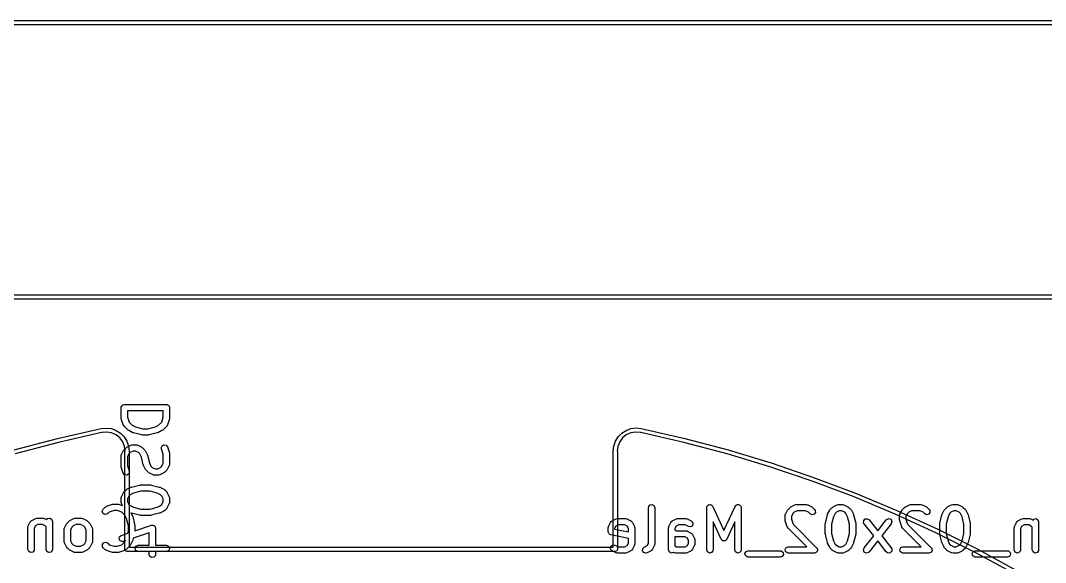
# Model space of a CAD drawing. Extents: x 98.9 to 179, y -122.8 to -42.7.
# Drawn here: x 130.61 to 154.89, y -55.57 to -42.73 of the extents above; entities that cross this region are included whole.
import ezdxf

# ---------------------------------------------------------------- set-up
doc = ezdxf.new("R2010")
doc.units = 0
doc.layers.add('BLACK', color=7, linetype='CONTINUOUS')

msp = doc.modelspace()

# ---------------------------------------------------------------- linework, layer by layer
at = {"layer": 'BLACK', "linetype": 'CONTINUOUS'}
for p, q in [((98.9153, -42.7315), (178.915, -42.7315)), ((178.865, -42.8315), (98.9653, -42.8315)), ((108.244, -49.2315), (169.587, -49.2315)), ((169.466, -49.3315), (108.364, -49.3315)), ((132.99, -51.9059), (132.992, -51.8962)), ((132.99, -52.144), (132.99, -51.9059)), ((132.991, -51.8929), (132.993, -51.89)), ((132.992, -51.8962), (132.991, -51.8929)), ((132.993, -51.89), (132.995, -51.8803)), ((132.995, -51.8803), (133.007, -51.8653)), ((133.007, -51.8653), (133.017, -51.8485)), ((133.017, -51.8485), (133.023, -51.8462)), ((133.023, -51.8462), (133.027, -51.841)), ((133.027, -51.841), (133.047, -51.8376)), ((133.047, -51.8376), (133.065, -51.8309)), ((133.065, -51.8309), (134.065, -51.8309)), ((134.065, -51.8309), (134.075, -51.8326)), ((134.075, -51.8326), (134.078, -51.8321)), ((134.078, -51.8321), (134.081, -51.8337)), ((134.081, -51.8337), (134.091, -51.8354)), ((134.091, -51.8354), (134.106, -51.848)), ((134.106, -51.848), (134.122, -51.8577)), ((134.122, -51.8577), (134.125, -51.8641)), ((134.125, -51.8641), (134.13, -51.8684)), ((134.13, -51.8684), (134.133, -51.8876)), ((134.133, -51.8876), (134.14, -51.9059)), ((134.14, -51.9059), (134.14, -52.144)), ((132.991, -52.1456), (132.99, -52.144)), ((132.994, -52.1677), (132.991, -52.1456)), ((133.041, -52.3106), (132.994, -52.1677)), ((133.14, -51.9809), (133.14, -52.1318)), ((133.99, -51.9809), (133.14, -51.9809)), ((133.14, -52.1318), (133.178, -52.2464)), ((133.952, -52.2464), (133.99, -52.1318)), ((133.99, -52.1318), (133.99, -51.9809)), ((134.136, -52.1677), (134.089, -52.3106)), ((134.14, -52.144), (134.136, -52.1661)), ((134.136, -52.1661), (134.136, -52.1677)), ((131.481, -52.6345), (132.517, -52.3978)), ((132.517, -52.3978), (132.638, -52.3861)), ((132.517, -52.3978), (132.517, -52.3978)), ((132.638, -52.3861), (132.759, -52.4014)), ((132.759, -52.4014), (132.874, -52.443)), ((132.874, -52.443), (132.977, -52.5089)), ((133.044, -52.3141), (133.041, -52.3106)), ((133.045, -52.3186), (133.044, -52.3141)), ((133.06, -52.3399), (133.045, -52.3186)), ((133.155, -52.4351), (133.06, -52.3399)), ((133.156, -52.4358), (133.155, -52.4351)), ((133.174, -52.4492), (133.156, -52.4358)), ((133.27, -52.4968), (133.174, -52.4492)), ((133.178, -52.2464), (133.252, -52.3205)), ((133.252, -52.3205), (133.329, -52.359)), ((133.329, -52.359), (133.503, -52.4023)), ((133.503, -52.4023), (133.627, -52.4023)), ((133.627, -52.4023), (133.801, -52.359)), ((133.801, -52.359), (133.878, -52.3205)), ((133.956, -52.4492), (133.86, -52.4968)), ((133.878, -52.3205), (133.952, -52.2464)), ((133.957, -52.448), (133.956, -52.4492)), ((133.975, -52.4351), (133.957, -52.448)), ((134.07, -52.3399), (133.975, -52.4351)), ((134.072, -52.3358), (134.07, -52.3399)), ((134.076, -52.3335), (134.072, -52.3358)), ((134.089, -52.3106), (134.076, -52.3335)), ((144.854, -52.5089), (144.956, -52.443)), ((144.956, -52.443), (145.071, -52.4014)), ((145.071, -52.4014), (145.192, -52.386)), ((145.192, -52.386), (145.314, -52.3978)), ((145.314, -52.3978), (145.314, -52.3978)), ((145.314, -52.3978), (145.314, -52.3978)), ((145.314, -52.3978), (146.349, -52.6345)), ((130.454, -52.9065), (131.481, -52.6345)), ((132.526, -52.4936), (131.504, -52.7272)), ((132.538, -52.4957), (132.526, -52.4936)), ((132.543, -52.4917), (132.538, -52.4957)), ((132.538, -52.4957), (132.538, -52.4957)), ((132.651, -52.4829), (132.543, -52.4917)), ((132.765, -52.5028), (132.651, -52.4829)), ((132.869, -52.5504), (132.765, -52.5028)), ((132.958, -52.6228), (132.869, -52.5504)), ((133.027, -52.7154), (132.958, -52.6228)), ((132.977, -52.5089), (133.062, -52.5958)), ((133.062, -52.5958), (133.127, -52.6995)), ((133.127, -52.6995), (133.167, -52.8148)), ((133.273, -52.4972), (133.27, -52.4968)), ((133.285, -52.5025), (133.273, -52.4972)), ((133.475, -52.5501), (133.285, -52.5025)), ((133.479, -52.5497), (133.475, -52.5501)), ((133.494, -52.5523), (133.479, -52.5497)), ((133.636, -52.5523), (133.494, -52.5523)), ((133.64, -52.5512), (133.636, -52.5523)), ((133.655, -52.5501), (133.64, -52.5512)), ((133.845, -52.5025), (133.655, -52.5501)), ((133.848, -52.5005), (133.845, -52.5025)), ((133.86, -52.4968), (133.848, -52.5005)), ((144.664, -52.8148), (144.704, -52.6995)), ((144.704, -52.6995), (144.768, -52.5958)), ((144.768, -52.5958), (144.854, -52.5089)), ((144.872, -52.6228), (144.804, -52.7153)), ((144.961, -52.5504), (144.872, -52.6228)), ((145.066, -52.5027), (144.961, -52.5504)), ((145.179, -52.4829), (145.066, -52.5027)), ((145.287, -52.4916), (145.179, -52.4829)), ((145.293, -52.4957), (145.287, -52.4916)), ((145.297, -52.495), (145.293, -52.4957)), ((145.293, -52.4957), (145.293, -52.4957)), ((145.304, -52.4936), (145.297, -52.495)), ((146.327, -52.7272), (145.304, -52.4936)), ((146.349, -52.6345), (147.376, -52.9065)), ((131.504, -52.7272), (130.48, -52.9984)), ((132.998, -53.0152), (133.046, -52.92)), ((133.069, -52.822), (133.027, -52.7154)), ((133.046, -52.92), (133.059, -52.902)), ((133.059, -52.902), (133.06, -52.9005)), ((133.06, -52.9005), (133.107, -52.8529)), ((133.083, -52.9293), (133.069, -52.822)), ((133.08, -52.936), (133.083, -52.9293)), ((133.08, -55.2622), (133.08, -52.936)), ((133.107, -52.8529), (133.126, -52.84)), ((133.126, -52.84), (133.127, -52.8388)), ((133.127, -52.8388), (133.222, -52.7912)), ((133.167, -52.8148), (133.18, -52.936)), ((133.18, -52.936), (133.18, -52.936)), ((133.18, -52.936), (133.18, -52.936)), ((133.18, -52.936), (133.18, -52.936)), ((133.18, -52.936), (133.18, -55.2122)), ((133.273, -52.9333), (133.205, -52.9676)), ((133.222, -52.7912), (133.247, -52.7838)), ((133.247, -52.7838), (133.251, -52.7848)), ((133.251, -52.7848), (133.255, -52.7833)), ((133.255, -52.7833), (133.351, -52.7833)), ((133.333, -52.9333), (133.273, -52.9333)), ((133.402, -52.9676), (133.333, -52.9333)), ((133.351, -52.7833), (133.376, -52.7878)), ((133.376, -52.7878), (133.38, -52.7907)), ((133.38, -52.7907), (133.384, -52.7912)), ((133.384, -52.7912), (133.479, -52.8388)), ((133.479, -52.8388), (133.497, -52.8522)), ((133.497, -52.8522), (133.499, -52.8529)), ((133.499, -52.8529), (133.547, -52.9005)), ((133.547, -52.9005), (133.559, -52.9189)), ((133.559, -52.9189), (133.561, -52.92)), ((133.561, -52.92), (133.608, -53.0152)), ((133.942, -52.8563), (133.961, -52.8085)), ((133.946, -52.882), (133.942, -52.8563)), ((133.99, -53.0133), (133.946, -52.882)), ((133.961, -52.8085), (134.006, -52.7841)), ((134.006, -52.7841), (134.057, -52.7944)), ((134.057, -52.7944), (134.089, -52.8346)), ((134.089, -52.8346), (134.136, -52.9774)), ((144.65, -52.936), (144.664, -52.8148)), ((144.65, -55.2122), (144.65, -52.936)), ((144.65, -52.936), (144.65, -52.936)), ((144.761, -52.822), (144.748, -52.9294)), ((144.748, -52.9294), (144.75, -52.936)), ((144.75, -52.936), (144.75, -52.936)), ((144.75, -52.936), (144.75, -52.936)), ((144.75, -52.936), (144.75, -55.2622)), ((144.804, -52.7153), (144.761, -52.822)), ((147.35, -52.9984), (146.327, -52.7272)), ((147.376, -52.9065), (148.394, -53.2135)), ((132.99, -53.0488), (132.995, -53.0231)), ((132.99, -53.2869), (132.99, -53.0488)), ((132.995, -53.0231), (132.997, -53.0197)), ((132.997, -53.0197), (132.998, -53.0152)), ((133.174, -52.998), (133.14, -53.0665)), ((133.14, -53.0665), (133.14, -53.2747)), ((133.205, -52.9676), (133.174, -52.998)), ((133.432, -52.998), (133.402, -52.9676)), ((133.47, -53.075), (133.432, -52.998)), ((133.516, -53.2574), (133.47, -53.075)), ((133.608, -53.0152), (133.612, -53.0276)), ((133.612, -53.0276), (133.614, -53.0306)), ((133.614, -53.0306), (133.66, -53.2131)), ((133.99, -53.2215), (133.99, -53.0133)), ((134.136, -52.9774), (134.139, -52.9996)), ((134.139, -52.9996), (134.14, -53.0012)), ((134.14, -53.0012), (134.14, -53.2393)), ((148.364, -53.3044), (147.35, -52.9984)), ((132.991, -53.2884), (132.99, -53.2869)), ((132.994, -53.3106), (132.991, -53.2884)), ((133.041, -53.4534), (132.994, -53.3106)), ((133.14, -53.2747), (133.184, -53.406)), ((133.188, -53.4318), (133.169, -53.4795)), ((133.184, -53.406), (133.188, -53.4318)), ((133.518, -53.2604), (133.516, -53.2574)), ((133.522, -53.2728), (133.518, -53.2604)), ((133.569, -53.368), (133.522, -53.2728)), ((133.571, -53.3692), (133.569, -53.368)), ((133.583, -53.3875), (133.571, -53.3692)), ((133.631, -53.4351), (133.583, -53.3875)), ((133.66, -53.2131), (133.698, -53.2901)), ((133.698, -53.2901), (133.728, -53.3205)), ((133.728, -53.3205), (133.797, -53.3547)), ((133.797, -53.3547), (133.857, -53.3547)), ((133.857, -53.3547), (133.925, -53.3205)), ((133.925, -53.3205), (133.956, -53.2901)), ((133.956, -53.2901), (133.99, -53.2215)), ((134.07, -53.3875), (134.023, -53.4351)), ((134.071, -53.386), (134.07, -53.3875)), ((134.084, -53.368), (134.071, -53.386)), ((134.132, -53.2728), (134.084, -53.368)), ((134.133, -53.2683), (134.132, -53.2728)), ((134.135, -53.2649), (134.133, -53.2683)), ((134.14, -53.2393), (134.135, -53.2649)), ((149.367, -53.6449), (148.364, -53.3044)), ((148.394, -53.2135), (149.4, -53.5551)), ((133.073, -53.4936), (133.041, -53.4534)), ((133.124, -53.5039), (133.073, -53.4936)), ((133.169, -53.4795), (133.124, -53.5039)), ((133.632, -53.4358), (133.631, -53.4351)), ((133.65, -53.4492), (133.632, -53.4358)), ((133.746, -53.4968), (133.65, -53.4492)), ((133.75, -53.4973), (133.746, -53.4968)), ((133.754, -53.5002), (133.75, -53.4973)), ((133.779, -53.5047), (133.754, -53.5002)), ((133.875, -53.5047), (133.779, -53.5047)), ((133.879, -53.5032), (133.875, -53.5047)), ((133.883, -53.5042), (133.879, -53.5032)), ((133.908, -53.4968), (133.883, -53.5042)), ((134.003, -53.4492), (133.908, -53.4968)), ((134.004, -53.448), (134.003, -53.4492)), ((134.023, -53.4351), (134.004, -53.448)), ((150.358, -54.0196), (149.367, -53.6449)), ((149.4, -53.5551), (150.393, -53.9309)), ((133.046, -53.92), (133.059, -53.902)), ((133.059, -53.902), (133.06, -53.9005)), ((133.06, -53.9005), (133.107, -53.8529)), ((133.107, -53.8529), (133.126, -53.84)), ((133.126, -53.84), (133.127, -53.8388)), ((133.127, -53.8388), (133.222, -53.7912)), ((133.222, -53.7912), (133.234, -53.7875)), ((133.234, -53.7875), (133.237, -53.7855)), ((133.237, -53.7855), (133.428, -53.7379)), ((133.455, -53.8857), (133.282, -53.9291)), ((133.428, -53.7379), (133.443, -53.7369)), ((133.443, -53.7369), (133.446, -53.7357)), ((133.446, -53.7357), (133.684, -53.7357)), ((133.675, -53.8857), (133.455, -53.8857)), ((133.848, -53.9291), (133.675, -53.8857)), ((133.684, -53.7357), (133.699, -53.7383)), ((133.699, -53.7383), (133.702, -53.7379)), ((133.702, -53.7379), (133.893, -53.7855)), ((133.893, -53.7855), (133.905, -53.7908)), ((133.905, -53.7908), (133.908, -53.7912)), ((133.908, -53.7912), (134.003, -53.8388)), ((134.003, -53.8388), (134.021, -53.8522)), ((134.021, -53.8522), (134.023, -53.8529)), ((134.023, -53.8529), (134.07, -53.9005)), ((134.07, -53.9005), (134.083, -53.9189)), ((134.083, -53.9189), (134.084, -53.92)), ((132.99, -54.0488), (132.995, -54.0231)), ((132.99, -54.144), (132.99, -54.0488)), ((132.992, -54.1482), (132.99, -54.144)), ((132.99, -54.1526), (132.992, -54.1482)), ((132.998, -54.1776), (132.99, -54.1526)), ((132.995, -54.0231), (132.997, -54.0197)), ((132.997, -54.0197), (132.998, -54.0152)), ((132.998, -54.0152), (133.046, -53.92)), ((133.174, -53.998), (133.14, -54.0665)), ((133.14, -54.0665), (133.14, -54.1263)), ((133.14, -54.1263), (133.174, -54.1948)), ((133.205, -53.9676), (133.174, -53.998)), ((133.282, -53.9291), (133.205, -53.9676)), ((133.925, -53.9676), (133.848, -53.9291)), ((133.956, -53.998), (133.925, -53.9676)), ((133.99, -54.0665), (133.956, -53.998)), ((133.956, -54.1948), (133.99, -54.1263)), ((133.99, -54.1263), (133.99, -54.0665)), ((134.084, -53.92), (134.132, -54.0152)), ((134.132, -54.0152), (134.139, -54.0402)), ((134.14, -54.144), (134.135, -54.1697)), ((134.139, -54.0402), (134.138, -54.0446)), ((134.138, -54.0446), (134.14, -54.0488)), ((134.14, -54.0488), (134.14, -54.144)), ((151.335, -54.4279), (150.358, -54.0196)), ((150.393, -53.9309), (151.374, -54.3405)), ((132.545, -54.353), (132.566, -54.3065)), ((132.558, -54.4025), (132.545, -54.353)), ((132.6, -54.432), (132.558, -54.4025)), ((132.566, -54.3065), (132.614, -54.2589)), ((132.614, -54.2589), (132.635, -54.2439)), ((132.635, -54.2439), (132.64, -54.2435)), ((132.64, -54.2435), (132.643, -54.2407)), ((132.643, -54.2407), (132.786, -54.1931)), ((132.707, -54.3775), (132.672, -54.4126)), ((132.822, -54.3393), (132.707, -54.3775)), ((132.786, -54.1931), (132.808, -54.1898)), ((132.808, -54.1898), (132.81, -54.1893)), ((132.81, -54.1893), (132.905, -54.1893)), ((132.893, -54.3393), (132.822, -54.3393)), ((133.007, -54.3775), (132.893, -54.3393)), ((132.905, -54.1893), (132.927, -54.1932)), ((132.927, -54.1932), (132.929, -54.1931)), ((132.929, -54.1931), (133.021, -54.2239)), ((133.021, -54.2239), (132.998, -54.1776)), ((133.082, -54.4516), (133.007, -54.3775)), ((133.174, -54.1948), (133.205, -54.2252)), ((133.205, -54.2252), (133.282, -54.2637)), ((133.225, -54.402), (133.224, -54.4019)), ((133.224, -54.4019), (133.258, -54.4688)), ((133.237, -54.4073), (133.225, -54.402)), ((133.282, -54.2637), (133.455, -54.3071)), ((133.455, -54.3071), (133.675, -54.3071)), ((133.675, -54.3071), (133.848, -54.2637)), ((133.848, -54.2637), (133.925, -54.2252)), ((133.908, -54.4016), (133.896, -54.4053)), ((134.003, -54.354), (133.908, -54.4016)), ((133.925, -54.2252), (133.956, -54.1948)), ((134.004, -54.3528), (134.003, -54.354)), ((134.023, -54.3399), (134.004, -54.3528)), ((134.07, -54.2923), (134.023, -54.3399)), ((134.071, -54.2908), (134.07, -54.2923)), ((134.084, -54.2728), (134.071, -54.2908)), ((134.132, -54.1776), (134.084, -54.2728)), ((134.133, -54.1731), (134.132, -54.1776)), ((134.135, -54.1697), (134.133, -54.1731)), ((145.486, -54.2745), (145.491, -54.2488)), ((145.486, -55.1139), (145.486, -54.2745)), ((145.491, -54.2488), (145.523, -54.2095)), ((145.523, -54.2095), (145.574, -54.2006)), ((145.574, -54.2006), (145.618, -54.2263)), ((145.618, -54.2263), (145.636, -54.2745)), ((145.636, -54.2745), (145.636, -55.1316)), ((146.867, -54.2745), (146.871, -54.2488)), ((146.867, -55.2745), (146.867, -54.2745)), ((146.871, -54.2488), (146.878, -54.2412)), ((146.878, -54.2412), (146.881, -54.2315)), ((146.881, -54.2315), (146.894, -54.2221)), ((146.894, -54.2221), (146.904, -54.2095)), ((146.904, -54.2095), (146.914, -54.2078)), ((146.914, -54.2078), (146.923, -54.202)), ((146.923, -54.202), (146.939, -54.2035)), ((146.939, -54.2035), (146.955, -54.2006)), ((146.955, -54.2006), (146.964, -54.2056)), ((146.964, -54.2056), (146.974, -54.2065)), ((146.974, -54.2065), (146.985, -54.2181)), ((146.985, -54.2181), (146.999, -54.2263)), ((146.999, -54.2263), (147.003, -54.2357)), ((147.003, -54.2357), (147.01, -54.2428)), ((147.01, -54.2428), (147.275, -54.8114)), ((147.275, -54.8114), (147.541, -54.2428)), ((147.541, -54.2428), (147.556, -54.2214)), ((147.556, -54.2214), (147.565, -54.2172)), ((147.565, -54.2172), (147.571, -54.2095)), ((147.571, -54.2095), (147.587, -54.2067)), ((147.587, -54.2067), (147.602, -54.1998)), ((147.602, -54.1998), (147.612, -54.2024)), ((147.612, -54.2024), (147.622, -54.2006)), ((147.622, -54.2006), (147.636, -54.2088)), ((147.636, -54.2088), (147.652, -54.2131)), ((147.652, -54.2131), (147.657, -54.2213)), ((147.657, -54.2213), (147.666, -54.2263)), ((147.666, -54.2263), (147.672, -54.2417)), ((147.672, -54.2417), (147.681, -54.2551)), ((147.681, -54.2551), (147.68, -54.2651)), ((147.68, -54.2651), (147.684, -54.2745)), ((147.684, -54.2745), (147.684, -55.2745)), ((148.732, -54.4314), (148.78, -54.3362)), ((148.78, -54.3362), (148.793, -54.3182)), ((148.793, -54.3182), (148.794, -54.3167)), ((148.794, -54.3167), (148.841, -54.2691)), ((148.841, -54.2691), (148.86, -54.2562)), ((148.86, -54.2562), (148.861, -54.255)), ((148.861, -54.255), (148.956, -54.2074)), ((148.939, -54.3837), (148.908, -54.4141)), ((149.007, -54.3495), (148.939, -54.3837)), ((148.956, -54.2074), (148.981, -54.2)), ((148.981, -54.2), (148.985, -54.201)), ((148.985, -54.201), (148.99, -54.1995)), ((148.99, -54.1995), (149.228, -54.1995)), ((149.21, -54.3495), (149.007, -54.3495)), ((149.278, -54.3837), (149.21, -54.3495)), ((149.228, -54.1995), (149.253, -54.204)), ((149.253, -54.204), (149.257, -54.2069)), ((149.257, -54.2069), (149.261, -54.2074)), ((149.261, -54.2074), (149.356, -54.255)), ((149.317, -54.4228), (149.278, -54.3837)), ((149.356, -54.255), (149.374, -54.2684)), ((149.374, -54.2684), (149.376, -54.2691)), ((149.376, -54.2691), (149.424, -54.3167)), ((149.443, -54.3891), (149.414, -54.4312)), ((149.424, -54.3167), (149.438, -54.338)), ((149.438, -54.338), (149.443, -54.3891)), ((149.732, -54.4314), (149.78, -54.3362)), ((149.78, -54.3362), (149.793, -54.3182)), ((149.793, -54.3182), (149.794, -54.3167)), ((149.794, -54.3167), (149.841, -54.2691)), ((149.841, -54.2691), (149.86, -54.2562)), ((149.86, -54.2562), (149.861, -54.255)), ((149.861, -54.255), (149.956, -54.2074)), ((149.939, -54.3837), (149.908, -54.4141)), ((150.007, -54.3495), (149.939, -54.3837)), ((149.956, -54.2074), (149.981, -54.2)), ((149.981, -54.2), (149.985, -54.201)), ((149.985, -54.201), (149.99, -54.1995)), ((149.99, -54.1995), (150.085, -54.1995)), ((150.067, -54.3495), (150.007, -54.3495)), ((150.136, -54.3837), (150.067, -54.3495)), ((150.085, -54.1995), (150.11, -54.204)), ((150.11, -54.204), (150.114, -54.2069)), ((150.114, -54.2069), (150.118, -54.2074)), ((150.118, -54.2074), (150.214, -54.255)), ((150.166, -54.4141), (150.136, -54.3837)), ((150.214, -54.255), (150.232, -54.2684)), ((150.232, -54.2684), (150.233, -54.2691)), ((150.233, -54.2691), (150.281, -54.3167)), ((150.281, -54.3167), (150.294, -54.3351)), ((150.294, -54.3351), (150.295, -54.3362)), ((150.295, -54.3362), (150.342, -54.4314)), ((151.374, -54.3405), (152.339, -54.7833)), ((151.446, -54.4314), (151.494, -54.3362)), ((151.494, -54.3362), (151.507, -54.3182)), ((151.507, -54.3182), (151.508, -54.3167)), ((151.508, -54.3167), (151.556, -54.2691)), ((151.556, -54.2691), (151.574, -54.2562)), ((151.574, -54.2562), (151.575, -54.255)), ((151.575, -54.255), (151.67, -54.2074)), ((151.653, -54.3837), (151.623, -54.4141)), ((151.722, -54.3495), (151.653, -54.3837)), ((151.67, -54.2074), (151.695, -54.2)), ((151.695, -54.2), (151.7, -54.201)), ((151.7, -54.201), (151.704, -54.1995)), ((151.704, -54.1995), (151.942, -54.1995)), ((151.924, -54.3495), (151.722, -54.3495)), ((151.993, -54.3837), (151.924, -54.3495)), ((151.942, -54.1995), (151.968, -54.204)), ((151.968, -54.204), (151.971, -54.2069)), ((151.971, -54.2069), (151.975, -54.2074)), ((151.975, -54.2074), (152.071, -54.255)), ((152.032, -54.4228), (151.993, -54.3837)), ((152.071, -54.255), (152.089, -54.2684)), ((152.089, -54.2684), (152.09, -54.2691)), ((152.09, -54.2691), (152.138, -54.3167)), ((152.157, -54.3891), (152.128, -54.4312)), ((152.138, -54.3167), (152.153, -54.338)), ((152.153, -54.338), (152.157, -54.3891)), ((152.446, -54.4314), (152.494, -54.3362)), ((152.494, -54.3362), (152.507, -54.3182)), ((152.507, -54.3182), (152.508, -54.3167)), ((152.508, -54.3167), (152.556, -54.2691)), ((152.556, -54.2691), (152.574, -54.2562)), ((152.574, -54.2562), (152.575, -54.255)), ((152.575, -54.255), (152.67, -54.2074)), ((152.653, -54.3837), (152.623, -54.4141)), ((152.722, -54.3495), (152.653, -54.3837)), ((152.67, -54.2074), (152.695, -54.2)), ((152.695, -54.2), (152.7, -54.201)), ((152.7, -54.201), (152.704, -54.1995)), ((152.704, -54.1995), (152.799, -54.1995)), ((152.781, -54.3495), (152.722, -54.3495)), ((152.85, -54.3837), (152.781, -54.3495)), ((152.799, -54.1995), (152.825, -54.204)), ((152.825, -54.204), (152.828, -54.2069)), ((152.828, -54.2069), (152.833, -54.2074)), ((152.833, -54.2074), (152.928, -54.255)), ((152.88, -54.4141), (152.85, -54.3837)), ((152.928, -54.255), (152.946, -54.2684)), ((152.946, -54.2684), (152.947, -54.2691)), ((152.947, -54.2691), (152.995, -54.3167)), ((152.995, -54.3167), (153.008, -54.3351)), ((153.008, -54.3351), (153.009, -54.3362)), ((153.009, -54.3362), (153.057, -54.4314)), ((130.79, -54.7069), (130.838, -54.6117)), ((130.838, -54.6117), (130.853, -54.5908)), ((130.853, -54.5908), (130.864, -54.5863)), ((130.864, -54.5863), (130.872, -54.5782)), ((130.872, -54.5782), (130.967, -54.5305)), ((130.967, -54.5305), (130.992, -54.5231)), ((130.992, -54.5231), (130.996, -54.5241)), ((130.996, -54.5241), (131, -54.5226)), ((131, -54.5226), (131.143, -54.5226)), ((131.143, -54.5226), (131.169, -54.5271)), ((131.169, -54.5271), (131.172, -54.53)), ((131.172, -54.53), (131.177, -54.5305)), ((131.177, -54.5305), (131.229, -54.5565)), ((131.229, -54.5565), (131.249, -54.5327)), ((131.249, -54.5327), (131.299, -54.5238)), ((131.299, -54.5238), (131.343, -54.5494)), ((131.343, -54.5494), (131.361, -54.5976)), ((131.361, -54.5976), (131.361, -55.2643)), ((131.695, -54.6593), (131.708, -54.6413)), ((131.708, -54.6413), (131.709, -54.6398)), ((131.709, -54.6398), (131.757, -54.5922)), ((131.757, -54.5922), (131.775, -54.5793)), ((131.775, -54.5793), (131.776, -54.5782)), ((131.776, -54.5782), (131.872, -54.5305)), ((131.872, -54.5305), (131.896, -54.5231)), ((131.896, -54.5231), (131.901, -54.5241)), ((131.901, -54.5241), (131.905, -54.5226)), ((131.905, -54.5226), (132.048, -54.5226)), ((132.048, -54.5226), (132.074, -54.5271)), ((132.074, -54.5271), (132.077, -54.53)), ((132.077, -54.53), (132.081, -54.5305)), ((132.081, -54.5305), (132.177, -54.5782)), ((132.177, -54.5782), (132.195, -54.5915)), ((132.195, -54.5915), (132.196, -54.5922)), ((132.196, -54.5922), (132.244, -54.6398)), ((132.244, -54.6398), (132.257, -54.6582)), ((132.651, -54.4275), (132.6, -54.432)), ((132.672, -54.4126), (132.651, -54.4275)), ((133.12, -54.5286), (133.082, -54.4516)), ((133.163, -54.7021), (133.12, -54.5286)), ((133.428, -54.4549), (133.237, -54.4073)), ((133.258, -54.4688), (133.262, -54.4812)), ((133.262, -54.4812), (133.264, -54.4842)), ((133.264, -54.4842), (133.311, -54.6747)), ((133.431, -54.4545), (133.428, -54.4549)), ((133.446, -54.4571), (133.431, -54.4545)), ((133.684, -54.4571), (133.446, -54.4571)), ((133.687, -54.4559), (133.684, -54.4571)), ((133.702, -54.4549), (133.687, -54.4559)), ((133.893, -54.4073), (133.702, -54.4549)), ((133.896, -54.4053), (133.893, -54.4073)), ((144.542, -54.7171), (144.589, -54.6219)), ((144.589, -54.6219), (144.605, -54.601)), ((144.605, -54.601), (144.615, -54.5965)), ((144.615, -54.5965), (144.623, -54.5884)), ((144.623, -54.5884), (144.718, -54.5407)), ((144.718, -54.5407), (144.743, -54.5333)), ((144.743, -54.5333), (144.747, -54.5343)), ((144.747, -54.5343), (144.751, -54.5328)), ((144.751, -54.5328), (144.942, -54.5328)), ((144.942, -54.5328), (144.968, -54.5373)), ((144.968, -54.5373), (144.971, -54.5402)), ((144.971, -54.5402), (144.975, -54.5407)), ((144.975, -54.5407), (145.071, -54.5884)), ((145.071, -54.5884), (145.092, -54.6039)), ((145.092, -54.6039), (145.096, -54.6142)), ((145.096, -54.6142), (145.104, -54.6219)), ((145.104, -54.6219), (145.152, -54.7171)), ((145.97, -54.7171), (146.018, -54.6219)), ((146.018, -54.6219), (146.033, -54.601)), ((146.033, -54.601), (146.044, -54.5965)), ((146.044, -54.5965), (146.051, -54.5884)), ((146.051, -54.5884), (146.147, -54.5407)), ((146.147, -54.5407), (146.171, -54.5333)), ((146.171, -54.5333), (146.176, -54.5343)), ((146.176, -54.5343), (146.18, -54.5328)), ((146.18, -54.5328), (146.371, -54.5328)), ((146.371, -54.5328), (146.396, -54.5373)), ((146.396, -54.5373), (146.4, -54.5402)), ((146.4, -54.5402), (146.404, -54.5407)), ((146.404, -54.5407), (146.499, -54.5884)), ((146.499, -54.5884), (146.52, -54.6039)), ((146.52, -54.6039), (146.541, -54.6509)), ((147.207, -55.0205), (147.017, -54.6125)), ((147.017, -54.6125), (147.017, -55.2745)), ((147.534, -54.6125), (147.343, -55.0205)), ((147.534, -55.2745), (147.534, -54.6125)), ((148.724, -54.465), (148.729, -54.4393)), ((148.724, -54.5602), (148.724, -54.465)), ((148.725, -54.5617), (148.724, -54.5602)), ((148.728, -54.5839), (148.725, -54.5617)), ((148.776, -54.7268), (148.728, -54.5839)), ((148.729, -54.4393), (148.731, -54.4359)), ((148.731, -54.4359), (148.732, -54.4314)), ((148.908, -54.4141), (148.874, -54.4827)), ((148.874, -54.4827), (148.874, -54.548)), ((148.874, -54.548), (148.912, -54.6625)), ((149.364, -54.4444), (149.317, -54.4228)), ((149.414, -54.4312), (149.364, -54.4444)), ((149.676, -54.6554), (149.679, -54.6407)), ((149.679, -54.6372), (149.726, -54.4468)), ((149.679, -54.6407), (149.679, -54.6372)), ((149.726, -54.4468), (149.732, -54.4349)), ((149.732, -54.4349), (149.732, -54.4314)), ((149.87, -54.4911), (149.826, -54.6647)), ((149.908, -54.4141), (149.87, -54.4911)), ((150.205, -54.4911), (150.166, -54.4141)), ((150.248, -54.6647), (150.205, -54.4911)), ((150.342, -54.4314), (150.346, -54.4438)), ((150.346, -54.4438), (150.348, -54.4468)), ((150.348, -54.4468), (150.396, -54.6372)), ((150.396, -54.6372), (150.397, -54.6522)), ((150.585, -54.6312), (150.587, -54.5799)), ((150.597, -54.6542), (150.585, -54.6312)), ((150.587, -54.5799), (150.621, -54.5417)), ((150.621, -54.5417), (150.672, -54.5344)), ((150.672, -54.5344), (150.715, -54.5615)), ((150.715, -54.5615), (150.918, -54.8198)), ((150.918, -54.8198), (151.121, -54.5615)), ((151.121, -54.5615), (151.14, -54.5441)), ((151.14, -54.5441), (151.191, -54.5336)), ((151.191, -54.5336), (151.236, -54.5578)), ((151.236, -54.5578), (151.255, -54.6054)), ((151.255, -54.6054), (151.239, -54.6542)), ((152.298, -54.8694), (151.335, -54.4279)), ((151.438, -54.465), (151.443, -54.4393)), ((151.438, -54.5602), (151.438, -54.465)), ((151.439, -54.5617), (151.438, -54.5602)), ((151.442, -54.5839), (151.439, -54.5617)), ((151.49, -54.7268), (151.442, -54.5839)), ((151.443, -54.4393), (151.446, -54.4359)), ((151.446, -54.4359), (151.446, -54.4314)), ((151.623, -54.4141), (151.588, -54.4827)), ((151.588, -54.4827), (151.588, -54.548)), ((151.588, -54.548), (151.627, -54.6625)), ((152.078, -54.4444), (152.032, -54.4228)), ((152.128, -54.4312), (152.078, -54.4444)), ((152.391, -54.6554), (152.393, -54.6407)), ((152.393, -54.6372), (152.441, -54.4468)), ((152.393, -54.6407), (152.393, -54.6372)), ((152.441, -54.4468), (152.446, -54.4349)), ((152.446, -54.4349), (152.446, -54.4314)), ((152.584, -54.4911), (152.541, -54.6647)), ((152.623, -54.4141), (152.584, -54.4911)), ((152.919, -54.4911), (152.88, -54.4141)), ((152.962, -54.6647), (152.919, -54.4911)), ((153.057, -54.4314), (153.06, -54.4438)), ((153.06, -54.4438), (153.062, -54.4468)), ((153.062, -54.4468), (153.11, -54.6372)), ((153.11, -54.6372), (153.111, -54.6522)), ((154.161, -54.7171), (154.208, -54.6219)), ((154.208, -54.6219), (154.224, -54.601)), ((154.224, -54.601), (154.234, -54.5965)), ((154.234, -54.5965), (154.242, -54.5884)), ((154.242, -54.5884), (154.337, -54.5407)), ((154.337, -54.5407), (154.362, -54.5333)), ((154.362, -54.5333), (154.366, -54.5343)), ((154.366, -54.5343), (154.371, -54.5328)), ((154.371, -54.5328), (154.513, -54.5328)), ((154.513, -54.5328), (154.539, -54.5373)), ((154.539, -54.5373), (154.542, -54.5402)), ((154.542, -54.5402), (154.547, -54.5407)), ((154.547, -54.5407), (154.599, -54.5667)), ((154.599, -54.5667), (154.619, -54.5429)), ((154.619, -54.5429), (154.669, -54.534)), ((154.669, -54.534), (154.714, -54.5596)), ((154.714, -54.5596), (154.731, -54.6078)), ((154.731, -54.6078), (154.731, -55.2745)), ((130.782, -54.7405), (130.787, -54.7148)), ((130.782, -55.2643), (130.782, -54.7405)), ((130.787, -54.7148), (130.79, -54.7114)), ((130.79, -54.7114), (130.79, -54.7069)), ((130.961, -54.7011), (130.932, -54.7582)), ((130.932, -54.7582), (130.932, -55.2643)), ((131.018, -54.6726), (130.961, -54.7011)), ((131.125, -54.6726), (131.018, -54.6726)), ((131.194, -54.7069), (131.125, -54.6726)), ((131.211, -54.7239), (131.194, -54.7069)), ((131.211, -55.2643), (131.211, -54.7239)), ((131.64, -54.7881), (131.644, -54.7624)), ((131.64, -55.0738), (131.64, -54.7881)), ((131.644, -54.7624), (131.647, -54.759)), ((131.647, -54.7545), (131.695, -54.6593)), ((131.647, -54.759), (131.647, -54.7545)), ((131.824, -54.7373), (131.79, -54.8058)), ((131.79, -54.8058), (131.79, -55.0561)), ((131.854, -54.7069), (131.824, -54.7373)), ((131.923, -54.6726), (131.854, -54.7069)), ((132.03, -54.6726), (131.923, -54.6726)), ((132.099, -54.7069), (132.03, -54.6726)), ((132.129, -54.7373), (132.099, -54.7069)), ((132.163, -54.8058), (132.129, -54.7373)), ((132.163, -55.0561), (132.163, -54.8058)), ((132.257, -54.6582), (132.258, -54.6593)), ((132.258, -54.6593), (132.305, -54.7545)), ((132.305, -54.7545), (132.313, -54.7795)), ((132.313, -54.7795), (132.312, -54.7839)), ((132.312, -54.7839), (132.313, -54.7881)), ((132.313, -54.7881), (132.313, -55.0738)), ((132.994, -54.93), (133.151, -54.8777)), ((133.151, -54.8777), (133.163, -54.8265)), ((133.163, -54.8265), (133.163, -54.7021)), ((133.657, -54.8671), (133.276, -54.994)), ((133.311, -54.6747), (133.312, -54.6896)), ((133.312, -54.6896), (133.313, -54.6929)), ((133.313, -54.8234), (133.708, -54.6919)), ((133.313, -54.6929), (133.313, -54.8234)), ((133.657, -55.1643), (133.657, -54.8671)), ((133.708, -54.6919), (133.734, -54.6881)), ((133.734, -54.6881), (133.739, -54.6902)), ((133.739, -54.6902), (133.745, -54.6892)), ((133.745, -54.6892), (133.762, -54.6994)), ((133.762, -54.6994), (133.781, -54.7069)), ((133.781, -54.7069), (133.784, -54.712)), ((133.784, -54.712), (133.789, -54.7149)), ((133.789, -54.7149), (133.796, -54.7341)), ((133.796, -54.7341), (133.806, -54.7521)), ((133.806, -54.7521), (133.805, -54.7577)), ((133.805, -54.7577), (133.807, -54.7631)), ((133.807, -54.7631), (133.807, -55.1643)), ((144.534, -54.7507), (144.538, -54.725)), ((144.534, -54.8459), (144.534, -54.7507)), ((144.538, -54.8576), (144.534, -54.8459)), ((144.538, -54.725), (144.541, -54.7216)), ((144.538, -54.8699), (144.538, -54.8576)), ((144.546, -54.8809), (144.538, -54.8699)), ((144.541, -54.7216), (144.542, -54.7171)), ((144.551, -54.8941), (144.546, -54.8809)), ((144.712, -54.7113), (144.684, -54.7684)), ((144.684, -54.7684), (144.684, -54.7844)), ((144.684, -54.7844), (145.01, -54.8497)), ((144.769, -54.6828), (144.712, -54.7113)), ((144.924, -54.6828), (144.769, -54.6828)), ((144.981, -54.7113), (144.924, -54.6828)), ((145.01, -54.7684), (144.981, -54.7113)), ((145.01, -54.8497), (145.01, -54.7684)), ((145.152, -54.7171), (145.159, -54.7421)), ((145.159, -54.7421), (145.158, -54.7465)), ((145.158, -54.7465), (145.16, -54.7507)), ((145.16, -54.7507), (145.16, -55.1316)), ((145.962, -54.7507), (145.967, -54.725)), ((145.962, -55.2745), (145.962, -54.7507)), ((145.967, -54.725), (145.97, -54.7216)), ((145.97, -54.7216), (145.97, -54.7171)), ((146.141, -54.7113), (146.112, -54.7684)), ((146.112, -54.7684), (146.112, -54.7996)), ((146.112, -54.7996), (146.15, -54.8185)), ((146.198, -54.6828), (146.141, -54.7113)), ((146.15, -54.8185), (146.371, -54.8185)), ((146.353, -54.6828), (146.198, -54.6828)), ((146.432, -54.7225), (146.353, -54.6828)), ((146.371, -54.8185), (146.396, -54.8231)), ((146.396, -54.8231), (146.4, -54.8259)), ((146.4, -54.8259), (146.404, -54.8264)), ((146.404, -54.8264), (146.499, -54.8741)), ((146.483, -54.7284), (146.432, -54.7225)), ((146.526, -54.7001), (146.483, -54.7284)), ((146.499, -54.8741), (146.52, -54.8896)), ((146.52, -54.8896), (146.525, -54.8999)), ((146.541, -54.6509), (146.526, -54.7001)), ((148.778, -54.7303), (148.776, -54.7268)), ((148.779, -54.7347), (148.778, -54.7303)), ((148.794, -54.7561), (148.779, -54.7347)), ((149.237, -55.1995), (148.794, -54.7561)), ((148.912, -54.6625), (149.471, -55.2214)), ((149.676, -54.8935), (149.676, -54.6554)), ((149.826, -54.6647), (149.826, -54.8843)), ((149.826, -54.8843), (149.87, -55.0578)), ((150.205, -55.0578), (150.248, -54.8843)), ((150.248, -54.8843), (150.248, -54.6647)), ((150.397, -54.6522), (150.398, -54.6554)), ((150.398, -54.6554), (150.398, -54.8935)), ((150.823, -54.9411), (150.597, -54.6542)), ((151.239, -54.6542), (151.014, -54.9411)), ((151.493, -54.7303), (151.49, -54.7268)), ((151.493, -54.7347), (151.493, -54.7303)), ((151.508, -54.7561), (151.493, -54.7347)), ((151.951, -55.1995), (151.508, -54.7561)), ((151.627, -54.6625), (152.185, -55.2214)), ((153.245, -55.3436), (152.298, -54.8694)), ((152.339, -54.7833), (153.289, -55.259)), ((152.391, -54.8935), (152.391, -54.6554)), ((152.541, -54.6647), (152.541, -54.8843)), ((152.541, -54.8843), (152.584, -55.0578)), ((152.919, -55.0578), (152.962, -54.8843)), ((152.962, -54.8843), (152.962, -54.6647)), ((153.111, -54.6522), (153.112, -54.6554)), ((153.112, -54.6554), (153.112, -54.8935)), ((154.153, -54.7507), (154.157, -54.725)), ((154.153, -55.2745), (154.153, -54.7507)), ((154.157, -54.725), (154.16, -54.7216)), ((154.16, -54.7216), (154.161, -54.7171)), ((154.331, -54.7113), (154.303, -54.7684)), ((154.303, -54.7684), (154.303, -55.2745)), ((154.388, -54.6828), (154.331, -54.7113)), ((154.496, -54.6828), (154.388, -54.6828)), ((154.564, -54.7171), (154.496, -54.6828)), ((154.581, -54.7341), (154.564, -54.7171)), ((154.581, -55.2745), (154.581, -54.7341)), ((131.641, -55.078), (131.64, -55.0738)), ((131.64, -55.0824), (131.641, -55.078)), ((131.647, -55.1073), (131.64, -55.0824)), ((131.695, -55.2026), (131.647, -55.1073)), ((131.79, -55.0561), (131.824, -55.1246)), ((131.824, -55.1246), (131.854, -55.155)), ((132.099, -55.155), (132.129, -55.1246)), ((132.129, -55.1246), (132.163, -55.0561)), ((132.305, -55.1073), (132.258, -55.2026)), ((132.306, -55.1029), (132.305, -55.1073)), ((132.309, -55.0995), (132.306, -55.1029)), ((132.313, -55.0738), (132.309, -55.0995)), ((132.547, -55.1496), (132.576, -55.1076)), ((132.576, -55.1076), (132.626, -55.0943)), ((132.626, -55.0943), (132.672, -55.116)), ((132.672, -55.116), (132.707, -55.1511)), ((132.943, -55.0122), (132.953, -54.9619)), ((132.968, -55.0573), (132.943, -55.0122)), ((132.953, -54.9619), (132.994, -54.93)), ((133.015, -55.0761), (132.968, -55.0573)), ((133.007, -55.1511), (133.082, -55.077)), ((133.041, -55.0723), (133.015, -55.0761)), ((133.092, -55.0552), (133.041, -55.0723)), ((133.082, -55.077), (133.092, -55.0552)), ((133.258, -55.0597), (133.21, -55.155)), ((133.264, -55.0444), (133.258, -55.0562)), ((133.258, -55.0562), (133.258, -55.0597)), ((133.276, -54.994), (133.264, -55.0444)), ((144.562, -54.9003), (144.551, -54.8941)), ((144.57, -54.91), (144.562, -54.9003)), ((144.594, -54.9195), (144.57, -54.91)), ((145.01, -55.0026), (144.594, -54.9195)), ((144.981, -55.171), (145.01, -55.1139)), ((145.01, -55.1139), (145.01, -55.0026)), ((145.16, -55.1316), (145.155, -55.1573)), ((145.457, -55.171), (145.486, -55.1139)), ((145.636, -55.1316), (145.631, -55.1573)), ((146.132, -54.9685), (146.112, -54.965)), ((146.112, -54.965), (146.112, -55.1805)), ((146.353, -54.9685), (146.132, -54.9685)), ((146.41, -54.997), (146.353, -54.9685)), ((146.438, -55.0541), (146.41, -54.997)), ((146.41, -55.171), (146.438, -55.1139)), ((146.438, -55.1139), (146.438, -55.0541)), ((146.525, -54.8999), (146.533, -54.9076)), ((146.533, -54.9076), (146.58, -55.0028)), ((146.58, -55.0028), (146.588, -55.0278)), ((146.588, -55.1316), (146.584, -55.1573)), ((146.588, -55.0278), (146.587, -55.0322)), ((146.587, -55.0322), (146.588, -55.0364)), ((146.588, -55.0364), (146.588, -55.1316)), ((147.221, -55.0342), (147.207, -55.0205)), ((147.232, -55.0502), (147.221, -55.0342)), ((147.239, -55.0519), (147.232, -55.0502)), ((147.244, -55.0567), (147.239, -55.0519)), ((147.263, -55.0584), (147.244, -55.0567)), ((147.282, -55.0635), (147.263, -55.0584)), ((147.288, -55.0606), (147.282, -55.0635)), ((147.295, -55.0612), (147.288, -55.0606)), ((147.311, -55.05), (147.295, -55.0612)), ((147.328, -55.0418), (147.311, -55.05)), ((147.334, -55.0337), (147.328, -55.0418)), ((147.337, -55.0318), (147.334, -55.0337)), ((147.338, -55.0286), (147.337, -55.0318)), ((147.343, -55.0205), (147.338, -55.0286)), ((149.678, -54.8968), (149.676, -54.8935)), ((149.679, -54.9117), (149.678, -54.8968)), ((149.726, -55.1022), (149.679, -54.9117)), ((149.728, -55.1051), (149.726, -55.1022)), ((149.732, -55.1175), (149.728, -55.1051)), ((149.78, -55.2128), (149.732, -55.1175)), ((149.87, -55.0578), (149.908, -55.1348)), ((150.166, -55.1348), (150.205, -55.0578)), ((150.342, -55.1175), (150.295, -55.2128)), ((150.343, -55.114), (150.342, -55.1175)), ((150.348, -55.1022), (150.343, -55.114)), ((150.396, -54.9117), (150.348, -55.1022)), ((150.398, -54.8935), (150.395, -54.9083)), ((150.395, -54.9083), (150.396, -54.9117)), ((150.597, -55.2281), (150.823, -54.9411)), ((150.918, -55.0625), (150.715, -55.3208)), ((151.121, -55.3208), (150.918, -55.0625)), ((151.014, -54.9411), (151.239, -55.2281)), ((152.392, -54.8968), (152.391, -54.8935)), ((152.393, -54.9117), (152.392, -54.8968)), ((152.441, -55.1022), (152.393, -54.9117)), ((152.443, -55.1051), (152.441, -55.1022)), ((152.446, -55.1175), (152.443, -55.1051)), ((152.494, -55.2128), (152.446, -55.1175)), ((152.584, -55.0578), (152.623, -55.1348)), ((152.88, -55.1348), (152.919, -55.0578)), ((153.057, -55.1175), (153.009, -55.2128)), ((153.062, -55.1022), (153.057, -55.114)), ((153.057, -55.114), (153.057, -55.1175)), ((153.11, -54.9117), (153.062, -55.1022)), ((153.112, -54.8935), (153.11, -54.9083)), ((153.11, -54.9083), (153.11, -54.9117)), ((130.8, -55.3125), (130.782, -55.2643)), ((130.844, -55.3381), (130.8, -55.3125)), ((130.895, -55.3292), (130.844, -55.3381)), ((130.928, -55.2899), (130.895, -55.3292)), ((130.932, -55.2643), (130.928, -55.2899)), ((131.229, -55.3125), (131.211, -55.2643)), ((131.273, -55.3381), (131.229, -55.3125)), ((131.323, -55.3292), (131.273, -55.3381)), ((131.356, -55.2899), (131.323, -55.3292)), ((131.361, -55.2643), (131.356, -55.2899)), ((131.696, -55.2037), (131.695, -55.2026)), ((131.709, -55.2221), (131.696, -55.2037)), ((131.757, -55.2697), (131.709, -55.2221)), ((131.758, -55.2704), (131.757, -55.2697)), ((131.776, -55.2837), (131.758, -55.2704)), ((131.872, -55.3314), (131.776, -55.2837)), ((131.854, -55.155), (131.923, -55.1893)), ((131.876, -55.3319), (131.872, -55.3314)), ((131.879, -55.3348), (131.876, -55.3319)), ((131.905, -55.3393), (131.879, -55.3348)), ((132.048, -55.3393), (131.905, -55.3393)), ((131.923, -55.1893), (132.03, -55.1893)), ((132.03, -55.1893), (132.099, -55.155)), ((132.052, -55.3377), (132.048, -55.3393)), ((132.056, -55.3388), (132.052, -55.3377)), ((132.081, -55.3314), (132.056, -55.3388)), ((132.177, -55.2837), (132.081, -55.3314)), ((132.178, -55.2826), (132.177, -55.2837)), ((132.196, -55.2697), (132.178, -55.2826)), ((132.244, -55.2221), (132.196, -55.2697)), ((132.258, -55.2026), (132.244, -55.2206)), ((132.244, -55.2206), (132.244, -55.2221)), ((132.551, -55.2007), (132.547, -55.1496)), ((132.566, -55.2221), (132.551, -55.2007)), ((132.614, -55.2697), (132.566, -55.2221)), ((132.618, -55.2716), (132.614, -55.2697)), ((132.62, -55.2754), (132.618, -55.2716)), ((132.643, -55.2878), (132.62, -55.2754)), ((132.786, -55.3354), (132.643, -55.2878)), ((132.707, -55.1511), (132.822, -55.1893)), ((132.788, -55.3354), (132.786, -55.3354)), ((132.81, -55.3393), (132.788, -55.3354)), ((132.905, -55.3393), (132.81, -55.3393)), ((132.822, -55.1893), (132.893, -55.1893)), ((132.893, -55.1893), (133.007, -55.1511)), ((132.907, -55.3387), (132.905, -55.3393)), ((132.929, -55.3354), (132.907, -55.3387)), ((133.072, -55.2878), (132.929, -55.3354)), ((133.075, -55.285), (133.072, -55.2878)), ((133.08, -55.2846), (133.075, -55.285)), ((133.095, -55.2975), (133.08, -55.2622)), ((133.101, -55.2697), (133.08, -55.2846)), ((133.13, -55.3122), (133.095, -55.2975)), ((133.196, -55.1745), (133.101, -55.2697)), ((144.7, -55.3122), (133.13, -55.3122)), ((133.18, -55.2122), (144.65, -55.2122)), ((133.197, -55.173), (133.196, -55.1745)), ((133.21, -55.155), (133.197, -55.173)), ((133.324, -55.2262), (133.35, -55.1818)), ((133.333, -55.2768), (133.324, -55.2262)), ((133.373, -55.3097), (133.333, -55.2768)), ((133.35, -55.1818), (133.398, -55.1643)), ((133.398, -55.3143), (133.373, -55.3097)), ((133.398, -55.1643), (133.657, -55.1643)), ((133.657, -55.3143), (133.398, -55.3143)), ((133.657, -55.3821), (133.657, -55.3143)), ((133.807, -55.1643), (134.065, -55.1643)), ((134.065, -55.3143), (133.807, -55.3143)), ((133.807, -55.3143), (133.807, -55.3821)), ((134.065, -55.1643), (134.091, -55.1688)), ((134.113, -55.2967), (134.065, -55.3143)), ((134.091, -55.1688), (134.13, -55.2018)), ((134.139, -55.2523), (134.113, -55.2967)), ((134.13, -55.2018), (134.139, -55.2523)), ((144.581, -55.2314), (144.596, -55.1822)), ((144.602, -55.2784), (144.581, -55.2314)), ((144.596, -55.1822), (144.639, -55.1539)), ((144.623, -55.2939), (144.602, -55.2784)), ((144.718, -55.3416), (144.623, -55.2939)), ((144.639, -55.1539), (144.69, -55.1598)), ((144.69, -55.1598), (144.769, -55.1995)), ((144.736, -55.2975), (144.7, -55.3122)), ((144.722, -55.3421), (144.718, -55.3416)), ((144.726, -55.345), (144.722, -55.3421)), ((144.751, -55.3495), (144.726, -55.345)), ((144.75, -55.2622), (144.736, -55.2975)), ((144.942, -55.3495), (144.751, -55.3495)), ((144.769, -55.1995), (144.924, -55.1995)), ((144.924, -55.1995), (144.981, -55.171)), ((144.946, -55.3479), (144.942, -55.3495)), ((144.951, -55.349), (144.946, -55.3479)), ((144.975, -55.3416), (144.951, -55.349)), ((145.071, -55.2939), (144.975, -55.3416)), ((145.078, -55.2858), (145.071, -55.2939)), ((145.089, -55.2813), (145.078, -55.2858)), ((145.104, -55.2604), (145.089, -55.2813)), ((145.152, -55.1652), (145.104, -55.2604)), ((145.155, -55.1573), (145.152, -55.1607)), ((145.152, -55.1607), (145.152, -55.1652)), ((145.346, -55.2959), (145.349, -55.2447)), ((145.377, -55.3371), (145.346, -55.2959)), ((145.349, -55.2447), (145.385, -55.2074)), ((145.427, -55.349), (145.377, -55.3371)), ((145.385, -55.2074), (145.457, -55.171)), ((145.452, -55.3416), (145.427, -55.349)), ((145.547, -55.2939), (145.452, -55.3416)), ((145.555, -55.2858), (145.547, -55.2939)), ((145.565, -55.2813), (145.555, -55.2858)), ((145.58, -55.2604), (145.565, -55.2813)), ((145.628, -55.1652), (145.58, -55.2604)), ((145.629, -55.1607), (145.628, -55.1652)), ((145.631, -55.1573), (145.629, -55.1607)), ((145.98, -55.3227), (145.962, -55.2745)), ((146.024, -55.3483), (145.98, -55.3227)), ((146.075, -55.3394), (146.024, -55.3483)), ((146.081, -55.3324), (146.075, -55.3394)), ((146.099, -55.3416), (146.081, -55.3324)), ((146.103, -55.3421), (146.099, -55.3416)), ((146.107, -55.345), (146.103, -55.3421)), ((146.132, -55.3495), (146.107, -55.345)), ((146.112, -55.1805), (146.15, -55.1995)), ((146.371, -55.3495), (146.132, -55.3495)), ((146.15, -55.1995), (146.353, -55.1995)), ((146.353, -55.1995), (146.41, -55.171)), ((146.375, -55.3479), (146.371, -55.3495)), ((146.379, -55.349), (146.375, -55.3479)), ((146.404, -55.3416), (146.379, -55.349)), ((146.499, -55.2939), (146.404, -55.3416)), ((146.507, -55.2858), (146.499, -55.2939)), ((146.517, -55.2813), (146.507, -55.2858)), ((146.533, -55.2604), (146.517, -55.2813)), ((146.58, -55.1652), (146.533, -55.2604)), ((146.581, -55.1607), (146.58, -55.1652)), ((146.584, -55.1573), (146.581, -55.1607)), ((146.884, -55.3227), (146.867, -55.2745)), ((146.929, -55.3483), (146.884, -55.3227)), ((146.979, -55.3394), (146.929, -55.3483)), ((147.012, -55.3001), (146.979, -55.3394)), ((147.017, -55.2745), (147.012, -55.3001)), ((147.551, -55.3227), (147.534, -55.2745)), ((147.596, -55.3483), (147.551, -55.3227)), ((147.646, -55.3394), (147.596, -55.3483)), ((147.679, -55.3001), (147.646, -55.3394)), ((147.684, -55.2745), (147.679, -55.3001)), ((147.773, -55.3567), (147.799, -55.3123)), ((147.782, -55.4072), (147.773, -55.3567)), ((147.799, -55.3123), (147.847, -55.2947)), ((147.847, -55.2947), (148.609, -55.2947)), ((148.609, -55.2947), (148.634, -55.2992)), ((148.634, -55.2992), (148.674, -55.3322)), ((148.674, -55.3322), (148.682, -55.3827)), ((148.725, -55.2615), (148.751, -55.217)), ((148.734, -55.312), (148.725, -55.2615)), ((148.773, -55.345), (148.734, -55.312)), ((148.751, -55.217), (148.799, -55.1995)), ((148.799, -55.3495), (148.773, -55.345)), ((148.799, -55.1995), (149.237, -55.1995)), ((149.418, -55.3495), (148.799, -55.3495)), ((149.439, -55.3418), (149.418, -55.3495)), ((149.461, -55.3359), (149.439, -55.3418)), ((149.463, -55.3331), (149.461, -55.3359)), ((149.466, -55.3319), (149.463, -55.3331)), ((149.478, -55.3124), (149.466, -55.3319)), ((149.471, -55.2214), (149.481, -55.2349)), ((149.491, -55.2939), (149.478, -55.3124)), ((149.481, -55.2349), (149.483, -55.237)), ((149.483, -55.237), (149.483, -55.239)), ((149.483, -55.239), (149.486, -55.2428)), ((149.486, -55.2428), (149.488, -55.2653)), ((149.488, -55.2653), (149.492, -55.2875)), ((149.492, -55.2875), (149.49, -55.2905)), ((149.49, -55.2905), (149.491, -55.2939)), ((149.781, -55.2139), (149.78, -55.2128)), ((149.794, -55.2323), (149.781, -55.2139)), ((149.841, -55.2799), (149.794, -55.2323)), ((149.843, -55.2806), (149.841, -55.2799)), ((149.861, -55.2939), (149.843, -55.2806)), ((149.956, -55.3416), (149.861, -55.2939)), ((149.908, -55.1348), (149.939, -55.1652)), ((149.939, -55.1652), (150.007, -55.1995)), ((149.96, -55.3421), (149.956, -55.3416)), ((149.964, -55.345), (149.96, -55.3421)), ((149.99, -55.3495), (149.964, -55.345)), ((150.085, -55.3495), (149.99, -55.3495)), ((150.007, -55.1995), (150.067, -55.1995)), ((150.067, -55.1995), (150.136, -55.1652)), ((150.089, -55.3479), (150.085, -55.3495)), ((150.093, -55.349), (150.089, -55.3479)), ((150.118, -55.3416), (150.093, -55.349)), ((150.214, -55.2939), (150.118, -55.3416)), ((150.136, -55.1652), (150.166, -55.1348)), ((150.215, -55.2928), (150.214, -55.2939)), ((150.233, -55.2799), (150.215, -55.2928)), ((150.281, -55.2323), (150.233, -55.2799)), ((150.295, -55.2128), (150.281, -55.2308)), ((150.281, -55.2308), (150.281, -55.2323)), ((150.581, -55.2769), (150.597, -55.2281)), ((150.6, -55.3245), (150.581, -55.2769)), ((150.646, -55.3487), (150.6, -55.3245)), ((150.696, -55.3382), (150.646, -55.3487)), ((150.715, -55.3208), (150.696, -55.3382)), ((151.165, -55.3479), (151.121, -55.3208)), ((151.215, -55.3406), (151.165, -55.3479)), ((151.25, -55.3024), (151.215, -55.3406)), ((151.239, -55.2281), (151.251, -55.2511)), ((151.251, -55.2511), (151.25, -55.3024)), ((151.44, -55.2615), (151.465, -55.217)), ((151.448, -55.312), (151.44, -55.2615)), ((151.488, -55.345), (151.448, -55.312)), ((151.465, -55.217), (151.513, -55.1995)), ((151.513, -55.3495), (151.488, -55.345)), ((151.513, -55.1995), (151.951, -55.1995)), ((152.132, -55.3495), (151.513, -55.3495)), ((152.154, -55.3418), (152.132, -55.3495)), ((152.175, -55.3359), (152.154, -55.3418)), ((152.177, -55.3331), (152.175, -55.3359)), ((152.181, -55.3319), (152.177, -55.3331)), ((152.192, -55.3124), (152.181, -55.3319)), ((152.185, -55.2214), (152.195, -55.2349)), ((152.205, -55.2939), (152.192, -55.3124)), ((152.195, -55.2349), (152.197, -55.237)), ((152.197, -55.237), (152.198, -55.239)), ((152.198, -55.239), (152.2, -55.2428)), ((152.2, -55.2428), (152.202, -55.2653)), ((152.202, -55.2653), (152.206, -55.2875)), ((152.206, -55.2875), (152.205, -55.2905)), ((152.205, -55.2905), (152.205, -55.2939)), ((152.495, -55.2139), (152.494, -55.2128)), ((152.508, -55.2323), (152.495, -55.2139)), ((152.556, -55.2799), (152.508, -55.2323)), ((152.557, -55.2806), (152.556, -55.2799)), ((152.575, -55.2939), (152.557, -55.2806)), ((152.67, -55.3416), (152.575, -55.2939)), ((152.623, -55.1348), (152.653, -55.1652)), ((152.653, -55.1652), (152.722, -55.1995)), ((152.675, -55.3421), (152.67, -55.3416)), ((152.678, -55.345), (152.675, -55.3421)), ((152.704, -55.3495), (152.678, -55.345)), ((152.799, -55.3495), (152.704, -55.3495)), ((152.722, -55.1995), (152.781, -55.1995)), ((152.781, -55.1995), (152.85, -55.1652)), ((152.803, -55.3479), (152.799, -55.3495)), ((152.808, -55.349), (152.803, -55.3479)), ((152.833, -55.3416), (152.808, -55.349)), ((152.928, -55.2939), (152.833, -55.3416)), ((152.85, -55.1652), (152.88, -55.1348)), ((152.929, -55.2928), (152.928, -55.2939)), ((152.947, -55.2799), (152.929, -55.2928)), ((152.995, -55.2323), (152.947, -55.2799)), ((152.996, -55.2308), (152.995, -55.2323)), ((153.009, -55.2128), (152.996, -55.2308)), ((153.154, -55.3567), (153.179, -55.3123)), ((153.163, -55.4072), (153.154, -55.3567)), ((153.179, -55.3123), (153.228, -55.2947)), ((153.228, -55.2947), (153.99, -55.2947)), ((154.176, -55.85), (153.245, -55.3436)), ((153.289, -55.259), (154.223, -55.7669)), ((153.99, -55.2947), (154.015, -55.2992)), ((154.015, -55.2992), (154.055, -55.3322)), ((154.055, -55.3322), (154.063, -55.3827)), ((154.17, -55.3227), (154.153, -55.2745)), ((154.215, -55.3483), (154.17, -55.3227)), ((154.265, -55.3394), (154.215, -55.3483)), ((154.298, -55.3001), (154.265, -55.3394)), ((154.303, -55.2745), (154.298, -55.3001)), ((154.599, -55.3227), (154.581, -55.2745)), ((154.643, -55.3483), (154.599, -55.3227)), ((154.694, -55.3394), (154.643, -55.3483)), ((154.727, -55.3001), (154.694, -55.3394)), ((154.731, -55.2745), (154.727, -55.3001)), ((133.674, -55.4303), (133.657, -55.3821)), ((133.719, -55.456), (133.674, -55.4303)), ((133.769, -55.4471), (133.719, -55.456)), ((133.802, -55.4078), (133.769, -55.4471)), ((133.807, -55.3821), (133.802, -55.4078)), ((147.821, -55.4402), (147.782, -55.4072)), ((147.847, -55.4447), (147.821, -55.4402)), ((148.609, -55.4447), (147.847, -55.4447)), ((148.657, -55.4272), (148.609, -55.4447)), ((148.682, -55.3827), (148.657, -55.4272)), ((153.202, -55.4402), (153.163, -55.4072)), ((153.228, -55.4447), (153.202, -55.4402)), ((153.99, -55.4447), (153.228, -55.4447)), ((154.038, -55.4272), (153.99, -55.4447)), ((154.063, -55.3827), (154.038, -55.4272))]:
    msp.add_line(p, q, dxfattribs=at)

doc.saveas('drawing.dxf')
